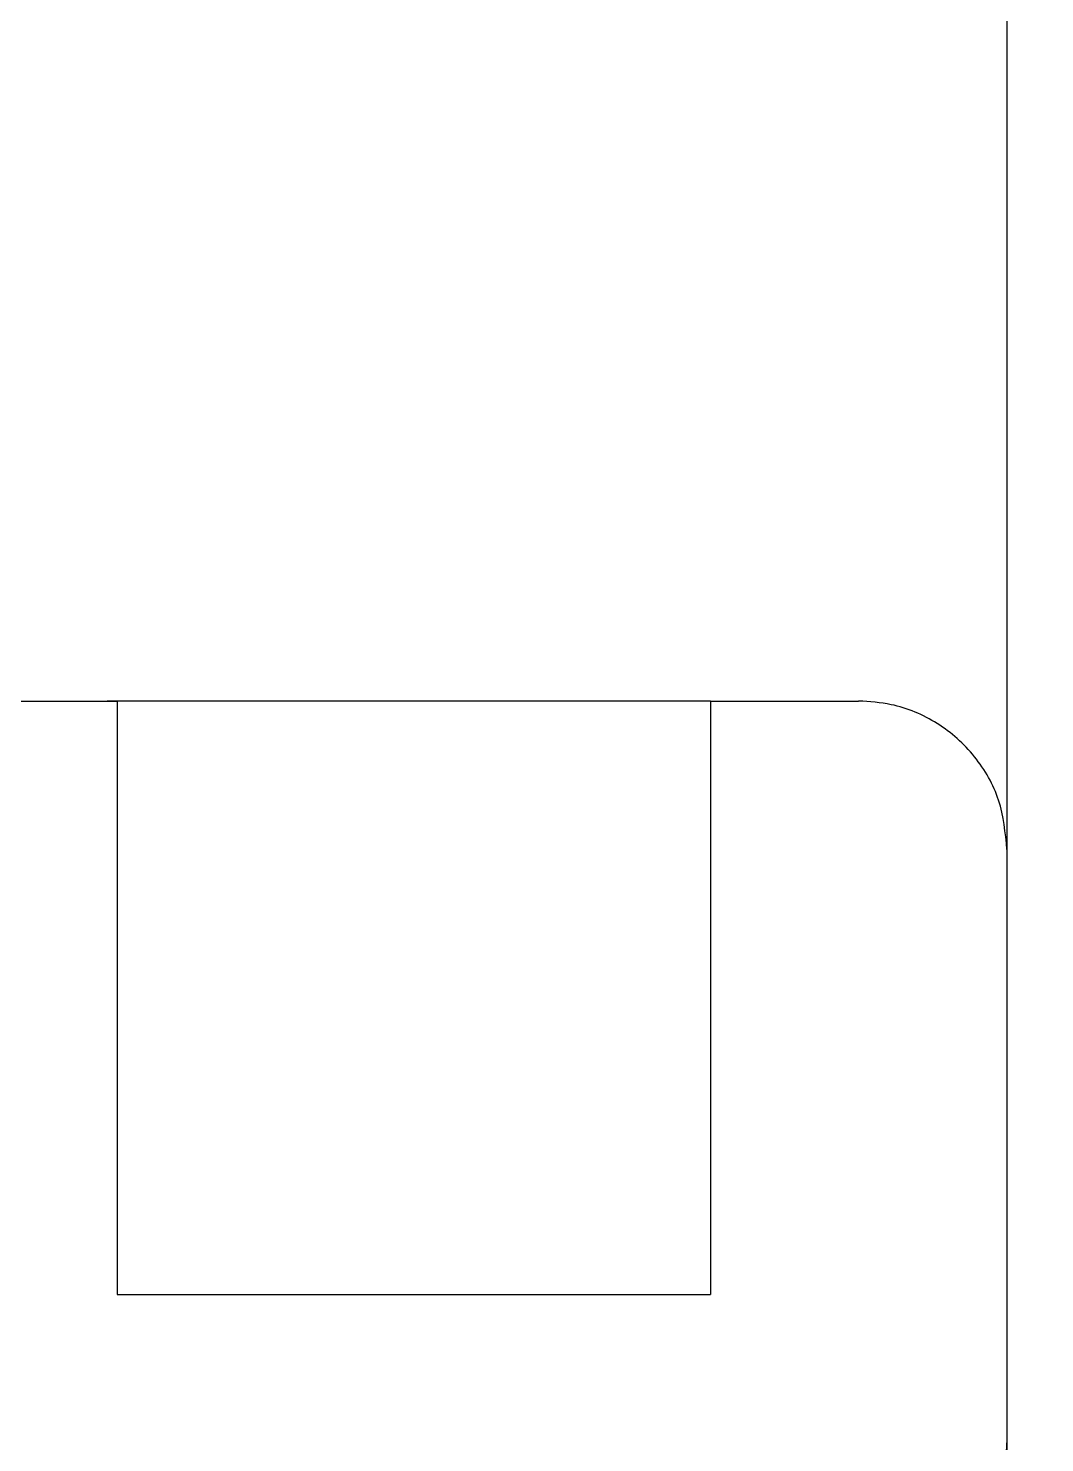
# Model space of a CAD drawing. Header units: millimetres. Extents: x 0 to 279, y 0 to 216.
# Drawn here: x 236.854 to 237.426, y 93.083 to 93.878 of the extents above; entities that cross this region are included whole.
import ezdxf

# ---------------------------------------------------------------- set-up
doc = ezdxf.new("R2010")
doc.units = ezdxf.units.MM
doc.layers.add('TITLE_BLOCK_TEXT', color=8, linetype='Continuous')

msp = doc.modelspace()

# ---------------------------------------------------------------- hatches: boundary and pattern name
at = {"layer": 'TITLE_BLOCK_TEXT', "linetype": 'Continuous', "lineweight": 18}
h = msp.add_hatch(dxfattribs=at)
h.set_pattern_fill('ANSI32', color=256, style=0)
h.paths.add_polyline_path([(238.23774, 93.54976), (238.23774, 94.30809), (238.18774, 94.35809), (237.48774, 94.35809), (237.40441, 94.27476), (237.40441, 92.91643), (237.48774, 92.83309), (237.65441, 92.83309), (237.73774, 92.91643), (237.73774, 93.49976), (238.18774, 93.49976)], flags=0)
h = msp.add_hatch(dxfattribs=at)
h.set_pattern_fill('ANSI32', color=256, style=0)
edge = h.paths.add_edge_path(flags=0)
edge.add_line((236.90441, 93.49976), (236.82107, 93.49976))
edge.add_spline(control_points=[(236.82107, 93.49976), (236.77226, 93.49976), (236.73774, 93.46524), (236.73774, 93.41643)], knot_values=[0.063141, 0.063141, 0.063141, 0.063141, 0.936859, 0.936859, 0.936859, 0.936859], weights=[0.478289, 0.384897, 0.384897, 0.478289], degree=3, periodic=0)
edge.add_line((236.73774, 93.41643), (236.73774, 93.08309))
edge.add_spline(control_points=[(236.73774, 93.08309), (236.73774, 93.03428), (236.77226, 92.99976), (236.82107, 92.99976)], knot_values=[0, 0, 0, 0, 0.873717, 0.873717, 0.873717, 0.873717], weights=[0.478289, 0.384897, 0.384897, 0.478289], degree=3, periodic=0)
edge.add_line((236.82107, 92.99976), (237.32107, 92.99976))
edge.add_spline(control_points=[(237.32107, 92.99976), (237.36989, 92.99976), (237.40441, 93.03428), (237.40441, 93.08309)], knot_values=[0, 0, 0, 0, 0.873717, 0.873717, 0.873717, 0.873717], weights=[0.478289, 0.384897, 0.384897, 0.478289], degree=3, periodic=0)
edge.add_line((237.40441, 93.08309), (237.40441, 93.41643))
edge.add_spline(control_points=[(237.40441, 93.41643), (237.40441, 93.46524), (237.36989, 93.49976), (237.32107, 93.49976)], knot_values=[0.063141, 0.063141, 0.063141, 0.063141, 0.936859, 0.936859, 0.936859, 0.936859], weights=[0.478289, 0.384897, 0.384897, 0.478289], degree=3, periodic=0)
edge.add_line((237.32107, 93.49976), (237.23774, 93.49976))
edge.add_line((237.23774, 93.49976), (237.23774, 93.16643))
edge.add_line((237.23774, 93.16643), (236.90441, 93.16643))
edge.add_line((236.90441, 93.16643), (236.90441, 93.49976))
h = msp.add_hatch(dxfattribs=at)
h.set_pattern_fill('ANSI32', color=256, style=0)
edge = h.paths.add_edge_path(flags=0)
edge.add_line((237.57107, 89.33309), (238.23774, 89.33309))
edge.add_line((238.23774, 89.33309), (238.40441, 89.49976))
edge.add_line((238.40441, 89.49976), (238.40441, 93.33309))
edge.add_line((238.40441, 93.33309), (238.23774, 93.49976))
edge.add_line((238.23774, 93.49976), (237.90441, 93.49976))
edge.add_line((237.90441, 93.49976), (237.73774, 93.33309))
edge.add_line((237.73774, 93.33309), (237.73774, 90.3953))
edge.add_line((237.73774, 90.3953), (237.81214, 90.26643))
edge.add_spline(control_points=[(237.81214, 90.26643), (237.84101, 90.21643), (237.81214, 90.16643), (237.75441, 90.16643)], knot_values=[0.053174, 0.053174, 0.053174, 0.053174, 0.946826, 0.946826, 0.946826, 0.946826], weights=[0.470348, 0.313565, 0.313565, 0.470348], degree=3, periodic=0)
edge.add_line((237.75441, 90.16643), (237.48774, 90.16643))
edge.add_line((237.48774, 90.16643), (237.40441, 90.08309))
edge.add_line((237.40441, 90.08309), (237.40441, 89.49976))
edge.add_line((237.40441, 89.49976), (237.57107, 89.33309))

# ---------------------------------------------------------------- linework, layer by layer
at = {"color": 7, "linetype": 'Continuous', "lineweight": 25}
for p, q in [((237.40441, 94.27476), (237.40441, 92.91643)), ((236.82107, 93.49976), (236.90441, 93.49976)), ((237.23774, 93.49976), (236.89887, 93.49976)), ((236.90441, 93.49976), (236.90441, 93.16643)), ((237.23774, 93.49976), (237.23774, 93.16643)), ((237.23774, 93.49976), (237.32107, 93.49976)), ((237.40441, 93.41643), (237.40441, 93.08309)), ((236.90441, 93.16643), (237.23774, 93.16643))]:
    msp.add_line(p, q, dxfattribs=at)
for points in [[(237.40441, 93.41643), (237.40348, 93.4258), (237.40164, 93.44453), (237.38727, 93.46951), (237.36613, 93.48835), (237.3427, 93.49834), (237.32722, 93.49936), (237.32107, 93.49976)], [(237.32107, 92.99976), (237.33044, 93.00068), (237.34918, 93.00252), (237.37415, 93.01689), (237.393, 93.03804), (237.40298, 93.06147), (237.404, 93.07695), (237.40441, 93.08309)]]:
    msp.add_open_spline(points, degree=3, knots=[0, 0, 0, 0, 0.214694, 0.429388, 0.644082, 0.858775, 1, 1, 1, 1], dxfattribs=at)

doc.saveas('drawing.dxf')
